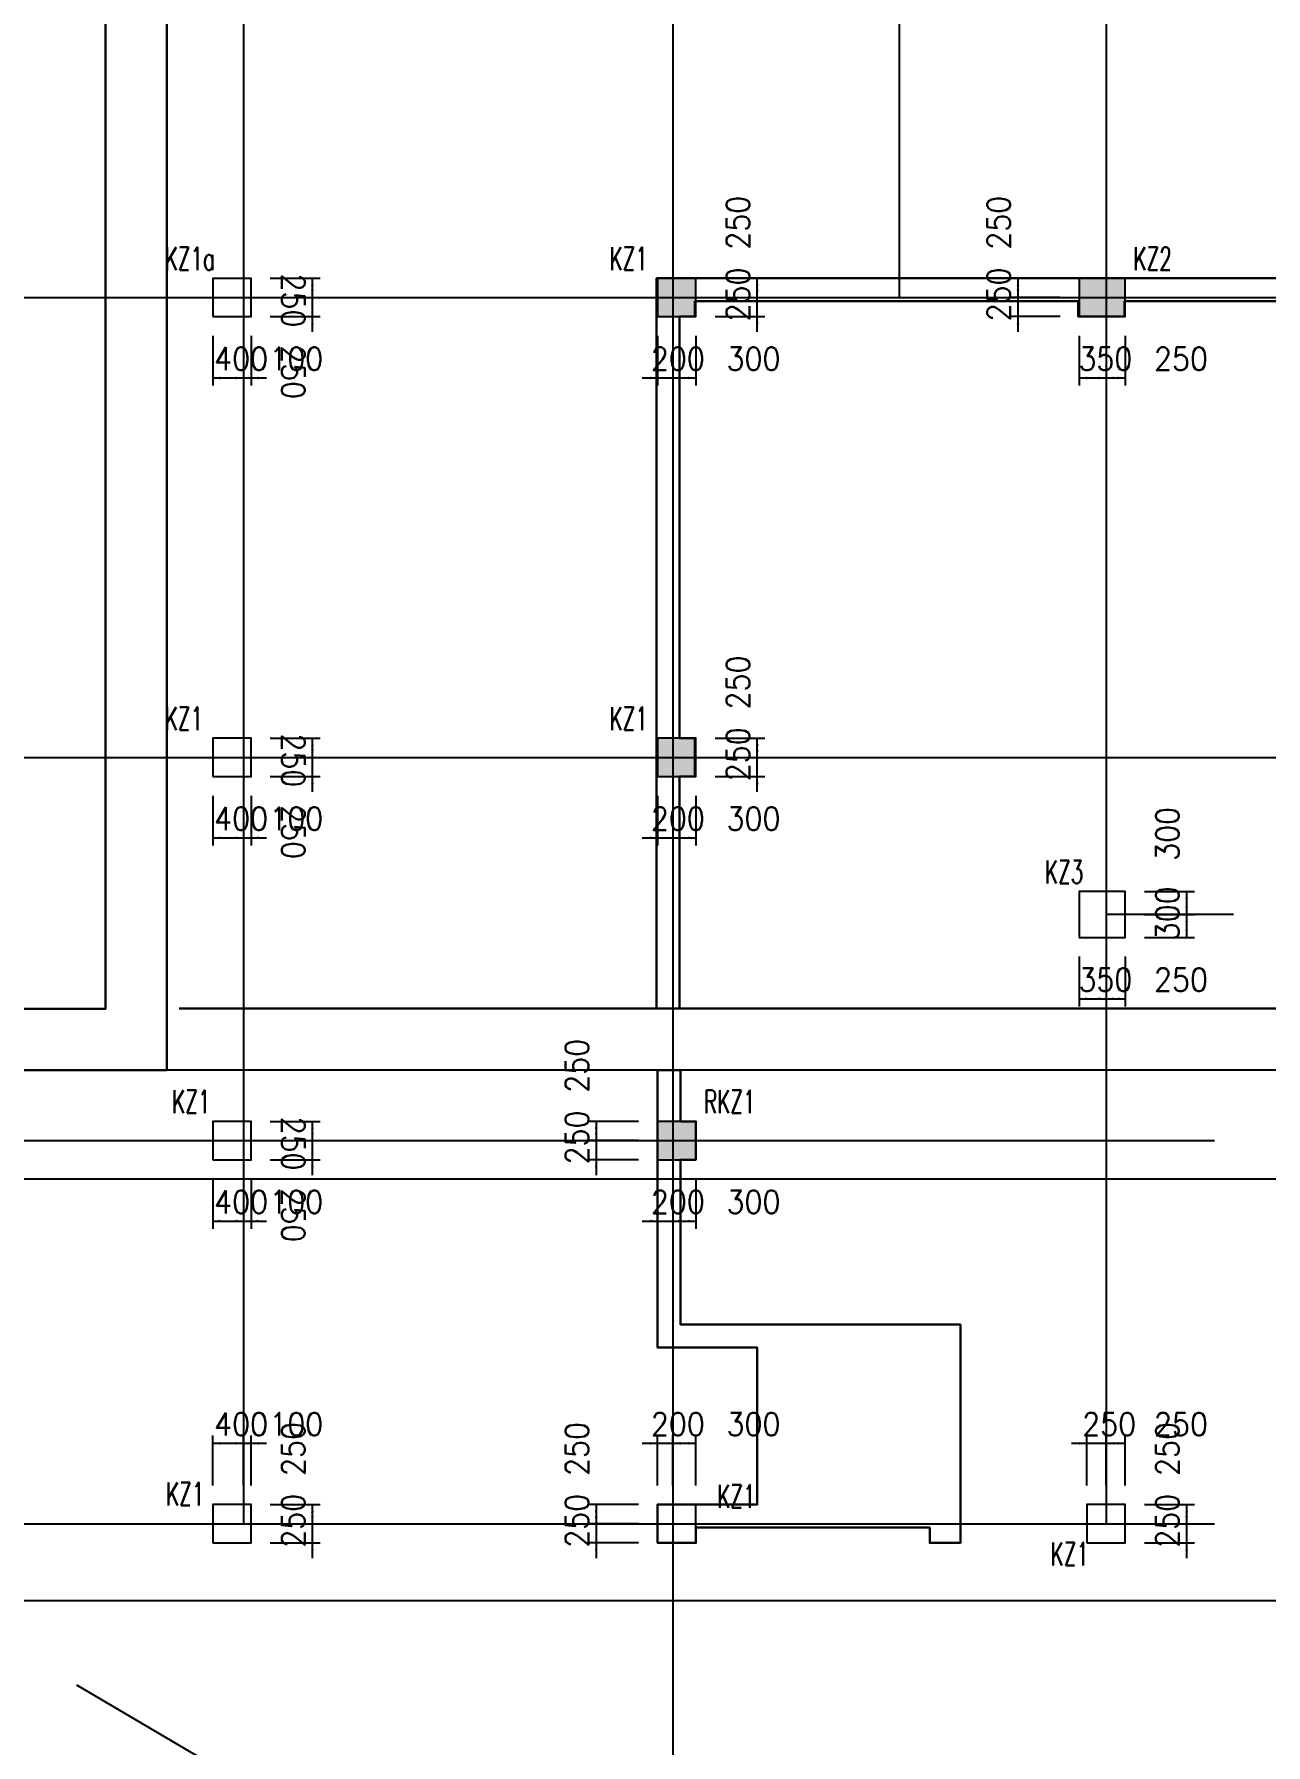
# Model space of a CAD drawing. Extents: x 387171 to 699106, y 11966 to 245688.
# Drawn here: x 590781 to 606839, y 194205 to 216523 of the extents above; entities that cross this region are included whole.
import ezdxf

# ---------------------------------------------------------------- set-up
doc = ezdxf.new("R2010")
doc.units = 0
doc.header["$LTSCALE"] = 100
doc.header["$MEASUREMENT"] = 0
for name, color, linetype in [('COLU', 7, 'Continuous'), ('DIM', 3, 'Continuous'), ('DOTE', 253, 'Continuous'), ('HATCH', 254, 'Continuous'), ('NUM', 7, 'Continuous')]:
    doc.layers.add(name, color=color, linetype=linetype)
doc.styles.get("Standard").update_dxf_attribs({"font": 'standard'})
doc.dimstyles.get("Standard").update_dxf_attribs({"dimtxt": 300, "dimasz": 100, "dimexe": 100, "dimexo": 250, "dimgap": 100, "dimtad": 0, "dimtoh": 1, "dimdec": 0, "dimdsep": 46, "dimcen": 0.09, "dimclrt": 7, "dimadec": 0, "dimazin": 0, "dimtfac": 1, "dimtdec": 4, "dimtofl": 0, "dimtmove": 0, "dimatfit": 3, "dimfxl": 1, "dimtolj": 1, "dimtzin": 0, "dimarcsym": 0})

# ---------------------------------------------------------------- blocks, each defined once
blk = doc.blocks.new('*D3362')
at = {"layer": 'DIM', "color": 0, "linetype": 'ByBlock', "lineweight": -2}
for p, q in [((593108, 201588), (593108, 200938)), ((593508, 201588), (593508, 200938)), ((593108, 201038), (593508, 201038))]:
    blk.add_line(p, q, dxfattribs=at)
for points in [[(593108, 201038), (593208, 201055), (593208, 201021)], [(593508, 201038), (593408, 201021), (593408, 201055)]]:
    blk.add_solid(points, dxfattribs=at)
at = {"layer": 'DIM', "color": 7, "linetype": 'Continuous', "lineweight": -2, "insert": (593478, 201288), "char_height": 300, "width": 576.67, "attachment_point": 5}
blk.add_mtext('400', dxfattribs=at)
blk = doc.blocks.new('*D2973')
at = {"layer": 'DIM', "color": 0, "linetype": 'ByBlock', "lineweight": -2}
for p, q in [((593508, 201588), (593508, 200938)), ((593608, 201588), (593608, 200938)), ((593308, 201038), (593808, 201038))]:
    blk.add_line(p, q, dxfattribs=at)
for points in [[(593508, 201038), (593408, 201021), (593408, 201055)], [(593608, 201038), (593708, 201055), (593708, 201021)]]:
    blk.add_solid(points, dxfattribs=at)
at = {"layer": 'DIM', "color": 7, "linetype": 'Continuous', "lineweight": -2, "insert": (594198, 201288), "char_height": 300, "width": 476.67, "attachment_point": 5}
blk.add_mtext('100', dxfattribs=at)
blk = doc.blocks.new('*D3155')
at = {"layer": 'DIM', "color": 0, "linetype": 'ByBlock', "lineweight": -2}
for p, q in [((594408, 201638), (594408, 202288)), ((593858, 202088), (594508, 202088)), ((593858, 201838), (594508, 201838))]:
    blk.add_line(p, q, dxfattribs=at)
for points in [[(594408, 202088), (594391, 202188), (594425, 202188)], [(594408, 201838), (594425, 201738), (594391, 201738)]]:
    blk.add_solid(points, dxfattribs=at)
at = {"layer": 'DIM', "color": 7, "linetype": 'Continuous', "lineweight": -2, "insert": (594158, 201112), "char_height": 300, "width": 566.67, "attachment_point": 5, "rotation": 270}
blk.add_mtext('250', dxfattribs=at)
blk = doc.blocks.new('*D4096')
at = {"layer": 'DIM', "color": 0, "linetype": 'ByBlock', "lineweight": -2}
for p, q in [((593858, 202338), (594508, 202338)), ((594408, 202088), (594408, 202338)), ((593858, 202088), (594508, 202088))]:
    blk.add_line(p, q, dxfattribs=at)
for points in [[(594408, 202338), (594425, 202238), (594391, 202238)], [(594408, 202088), (594391, 202188), (594425, 202188)]]:
    blk.add_solid(points, dxfattribs=at)
at = {"layer": 'DIM', "color": 7, "linetype": 'Continuous', "lineweight": -2, "insert": (594158, 202048), "char_height": 300, "width": 566.67, "attachment_point": 5, "rotation": 270}
blk.add_mtext('250', dxfattribs=at)
blk = doc.blocks.new('*D382')
at = {"layer": 'DIM', "color": 0, "linetype": 'ByBlock', "lineweight": -2}
for p, q in [((604408, 204488), (604408, 203838)), ((604758, 204488), (604758, 203838)), ((604408, 203938), (604758, 203938))]:
    blk.add_line(p, q, dxfattribs=at)
for points in [[(604408, 203938), (604508, 203955), (604508, 203921)], [(604758, 203938), (604658, 203921), (604658, 203955)]]:
    blk.add_solid(points, dxfattribs=at)
at = {"layer": 'DIM', "color": 7, "linetype": 'Continuous', "lineweight": -2, "insert": (604748, 204188), "char_height": 300, "width": 566.67, "attachment_point": 5}
blk.add_mtext('350', dxfattribs=at)
blk = doc.blocks.new('*D1136')
at = {"layer": 'DIM', "color": 0, "linetype": 'ByBlock', "lineweight": -2}
for p, q in [((604758, 204488), (604758, 203838)), ((605008, 204488), (605008, 203838)), ((604758, 203938), (605008, 203938))]:
    blk.add_line(p, q, dxfattribs=at)
for points in [[(604758, 203938), (604858, 203955), (604858, 203921)], [(605008, 203938), (604908, 203921), (604908, 203955)]]:
    blk.add_solid(points, dxfattribs=at)
at = {"layer": 'DIM', "color": 7, "linetype": 'Continuous', "lineweight": -2, "insert": (605734, 204188), "char_height": 300, "width": 566.67, "attachment_point": 5}
blk.add_mtext('250', dxfattribs=at)
blk = doc.blocks.new('*D1325')
at = {"layer": 'DIM', "color": 0, "linetype": 'ByBlock', "lineweight": -2}
for p, q in [((605258, 205038), (605908, 205038)), ((605808, 204738), (605808, 205038)), ((605258, 204738), (605908, 204738))]:
    blk.add_line(p, q, dxfattribs=at)
for points in [[(605808, 205038), (605825, 204938), (605791, 204938)], [(605808, 204738), (605791, 204838), (605825, 204838)]]:
    blk.add_solid(points, dxfattribs=at)
at = {"layer": 'DIM', "color": 7, "linetype": 'Continuous', "lineweight": -2, "insert": (605558, 205053), "char_height": 300, "width": 566.67, "attachment_point": 5, "rotation": 90}
blk.add_mtext('300', dxfattribs=at)
blk = doc.blocks.new('*D1074')
at = {"layer": 'DIM', "color": 0, "linetype": 'ByBlock', "lineweight": -2}
for p, q in [((605258, 205338), (605908, 205338)), ((605808, 205038), (605808, 205338)), ((605258, 205038), (605908, 205038))]:
    blk.add_line(p, q, dxfattribs=at)
for points in [[(605808, 205338), (605825, 205238), (605791, 205238)], [(605808, 205038), (605791, 205138), (605825, 205138)]]:
    blk.add_solid(points, dxfattribs=at)
at = {"layer": 'DIM', "color": 7, "linetype": 'Continuous', "lineweight": -2, "insert": (605558, 206089), "char_height": 300, "width": 566.67, "attachment_point": 5, "rotation": 90}
blk.add_mtext('300', dxfattribs=at)
blk = doc.blocks.new('*D1858')
at = {"layer": 'DIM', "color": 0, "linetype": 'ByBlock', "lineweight": -2}
for p, q in [((598658, 197338), (598008, 197338)), ((598108, 197338), (598108, 197088)), ((598658, 197088), (598008, 197088))]:
    blk.add_line(p, q, dxfattribs=at)
for points in [[(598108, 197338), (598125, 197238), (598091, 197238)], [(598108, 197088), (598091, 197188), (598125, 197188)]]:
    blk.add_solid(points, dxfattribs=at)
at = {"layer": 'DIM', "color": 7, "linetype": 'Continuous', "lineweight": -2, "insert": (597858, 198064), "char_height": 300, "width": 566.67, "attachment_point": 5, "rotation": 90}
blk.add_mtext('250', dxfattribs=at)
blk = doc.blocks.new('*D1473')
at = {"layer": 'DIM', "color": 0, "linetype": 'ByBlock', "lineweight": -2}
for p, q in [((598658, 197088), (598008, 197088)), ((598108, 197288), (598108, 196638)), ((598658, 196838), (598008, 196838))]:
    blk.add_line(p, q, dxfattribs=at)
for points in [[(598108, 197088), (598091, 197188), (598125, 197188)], [(598108, 196838), (598125, 196738), (598091, 196738)]]:
    blk.add_solid(points, dxfattribs=at)
at = {"layer": 'DIM', "color": 7, "linetype": 'Continuous', "lineweight": -2, "insert": (597858, 197128), "char_height": 300, "width": 566.67, "attachment_point": 5, "rotation": 90}
blk.add_mtext('250', dxfattribs=at)
blk = doc.blocks.new('*D2388')
at = {"layer": 'DIM', "color": 0, "linetype": 'ByBlock', "lineweight": -2}
for p, q in [((598908, 197588), (598908, 198238)), ((599108, 197588), (599108, 198238)), ((598708, 198138), (599308, 198138))]:
    blk.add_line(p, q, dxfattribs=at)
for points in [[(598908, 198138), (598808, 198121), (598808, 198155)], [(599108, 198138), (599208, 198155), (599208, 198121)]]:
    blk.add_solid(points, dxfattribs=at)
at = {"layer": 'DIM', "color": 7, "linetype": 'Continuous', "lineweight": -2, "insert": (599173, 198388), "char_height": 300, "width": 566.67, "attachment_point": 5}
blk.add_mtext('200', dxfattribs=at)
blk = doc.blocks.new('*D2003')
at = {"layer": 'DIM', "color": 0, "linetype": 'ByBlock', "lineweight": -2}
for p, q in [((599108, 197588), (599108, 198238)), ((599408, 197588), (599408, 198238)), ((599108, 198138), (599408, 198138))]:
    blk.add_line(p, q, dxfattribs=at)
for points in [[(599108, 198138), (599208, 198155), (599208, 198121)], [(599408, 198138), (599308, 198121), (599308, 198155)]]:
    blk.add_solid(points, dxfattribs=at)
at = {"layer": 'DIM', "color": 7, "linetype": 'Continuous', "lineweight": -2, "insert": (600159, 198388), "char_height": 300, "width": 566.67, "attachment_point": 5}
blk.add_mtext('300', dxfattribs=at)
blk = doc.blocks.new('*D20')
at = {"layer": 'DIM', "color": 0, "linetype": 'ByBlock', "lineweight": -2}
for p, q in [((604508, 197588), (604508, 198238)), ((604758, 197588), (604758, 198238)), ((604308, 198138), (604958, 198138))]:
    blk.add_line(p, q, dxfattribs=at)
for points in [[(604508, 198138), (604408, 198121), (604408, 198155)], [(604758, 198138), (604858, 198155), (604858, 198121)]]:
    blk.add_solid(points, dxfattribs=at)
at = {"layer": 'DIM', "color": 7, "linetype": 'Continuous', "lineweight": -2, "insert": (604798, 198388), "char_height": 300, "width": 566.67, "attachment_point": 5}
blk.add_mtext('250', dxfattribs=at)
blk = doc.blocks.new('*D942')
at = {"layer": 'DIM', "color": 0, "linetype": 'ByBlock', "lineweight": -2}
for p, q in [((604758, 197588), (604758, 198238)), ((605008, 197588), (605008, 198238)), ((604758, 198138), (605008, 198138))]:
    blk.add_line(p, q, dxfattribs=at)
for points in [[(604758, 198138), (604858, 198155), (604858, 198121)], [(605008, 198138), (604908, 198121), (604908, 198155)]]:
    blk.add_solid(points, dxfattribs=at)
at = {"layer": 'DIM', "color": 7, "linetype": 'Continuous', "lineweight": -2, "insert": (605734, 198388), "char_height": 300, "width": 566.67, "attachment_point": 5}
blk.add_mtext('250', dxfattribs=at)
blk = doc.blocks.new('*D554')
at = {"layer": 'DIM', "color": 0, "linetype": 'ByBlock', "lineweight": -2}
for p, q in [((605258, 197088), (605908, 197088)), ((605808, 196638), (605808, 197288)), ((605258, 196838), (605908, 196838))]:
    blk.add_line(p, q, dxfattribs=at)
for points in [[(605808, 197088), (605791, 197188), (605825, 197188)], [(605808, 196838), (605825, 196738), (605791, 196738)]]:
    blk.add_solid(points, dxfattribs=at)
at = {"layer": 'DIM', "color": 7, "linetype": 'Continuous', "lineweight": -2, "insert": (605558, 197128), "char_height": 300, "width": 566.67, "attachment_point": 5, "rotation": 90}
blk.add_mtext('250', dxfattribs=at)
blk = doc.blocks.new('*D1324')
at = {"layer": 'DIM', "color": 0, "linetype": 'ByBlock', "lineweight": -2}
for p, q in [((605258, 197338), (605908, 197338)), ((605808, 197088), (605808, 197338)), ((605258, 197088), (605908, 197088))]:
    blk.add_line(p, q, dxfattribs=at)
for points in [[(605808, 197338), (605825, 197238), (605791, 197238)], [(605808, 197088), (605791, 197188), (605825, 197188)]]:
    blk.add_solid(points, dxfattribs=at)
at = {"layer": 'DIM', "color": 7, "linetype": 'Continuous', "lineweight": -2, "insert": (605558, 198064), "char_height": 300, "width": 566.67, "attachment_point": 5, "rotation": 90}
blk.add_mtext('250', dxfattribs=at)
blk = doc.blocks.new('*D1073')
at = {"layer": 'DIM', "color": 0, "linetype": 'ByBlock', "lineweight": -2}
for p, q in [((593108, 197588), (593108, 198238)), ((593508, 197588), (593508, 198238)), ((593108, 198138), (593508, 198138))]:
    blk.add_line(p, q, dxfattribs=at)
for points in [[(593108, 198138), (593208, 198155), (593208, 198121)], [(593508, 198138), (593408, 198121), (593408, 198155)]]:
    blk.add_solid(points, dxfattribs=at)
at = {"layer": 'DIM', "color": 7, "linetype": 'Continuous', "lineweight": -2, "insert": (593478, 198388), "char_height": 300, "width": 576.67, "attachment_point": 5}
blk.add_mtext('400', dxfattribs=at)
blk = doc.blocks.new('*D1857')
at = {"layer": 'DIM', "color": 0, "linetype": 'ByBlock', "lineweight": -2}
for p, q in [((593508, 197588), (593508, 198238)), ((593608, 197588), (593608, 198238)), ((593308, 198138), (593808, 198138))]:
    blk.add_line(p, q, dxfattribs=at)
for points in [[(593508, 198138), (593408, 198121), (593408, 198155)], [(593608, 198138), (593708, 198155), (593708, 198121)]]:
    blk.add_solid(points, dxfattribs=at)
at = {"layer": 'DIM', "color": 7, "linetype": 'Continuous', "lineweight": -2, "insert": (594198, 198388), "char_height": 300, "width": 476.67, "attachment_point": 5}
blk.add_mtext('100', dxfattribs=at)
blk = doc.blocks.new('*D1616')
at = {"layer": 'DIM', "color": 0, "linetype": 'ByBlock', "lineweight": -2}
for p, q in [((593858, 197088), (594508, 197088)), ((594408, 196638), (594408, 197288)), ((593858, 196838), (594508, 196838))]:
    blk.add_line(p, q, dxfattribs=at)
for points in [[(594408, 197088), (594391, 197188), (594425, 197188)], [(594408, 196838), (594425, 196738), (594391, 196738)]]:
    blk.add_solid(points, dxfattribs=at)
at = {"layer": 'DIM', "color": 7, "linetype": 'Continuous', "lineweight": -2, "insert": (594158, 197128), "char_height": 300, "width": 566.67, "attachment_point": 5, "rotation": 90}
blk.add_mtext('250', dxfattribs=at)
blk = doc.blocks.new('*D1780')
at = {"layer": 'DIM', "color": 0, "linetype": 'ByBlock', "lineweight": -2}
for p, q in [((593858, 197338), (594508, 197338)), ((594408, 197088), (594408, 197338)), ((593858, 197088), (594508, 197088))]:
    blk.add_line(p, q, dxfattribs=at)
for points in [[(594408, 197338), (594425, 197238), (594391, 197238)], [(594408, 197088), (594391, 197188), (594425, 197188)]]:
    blk.add_solid(points, dxfattribs=at)
at = {"layer": 'DIM', "color": 7, "linetype": 'Continuous', "lineweight": -2, "insert": (594158, 198064), "char_height": 300, "width": 566.67, "attachment_point": 5, "rotation": 90}
blk.add_mtext('250', dxfattribs=at)
blk = doc.blocks.new('*D3644')
at = {"layer": 'DIM', "color": 0, "linetype": 'ByBlock', "lineweight": -2}
for p, q in [((598658, 202338), (598008, 202338)), ((598108, 202338), (598108, 202088)), ((598658, 202088), (598008, 202088))]:
    blk.add_line(p, q, dxfattribs=at)
for points in [[(598108, 202338), (598125, 202238), (598091, 202238)], [(598108, 202088), (598091, 202188), (598125, 202188)]]:
    blk.add_solid(points, dxfattribs=at)
at = {"layer": 'DIM', "color": 7, "linetype": 'Continuous', "lineweight": -2, "insert": (597858, 203064), "char_height": 300, "width": 566.67, "attachment_point": 5, "rotation": 90}
blk.add_mtext('250', dxfattribs=at)
blk = doc.blocks.new('*D3832')
at = {"layer": 'DIM', "color": 0, "linetype": 'ByBlock', "lineweight": -2}
for p, q in [((598108, 202288), (598108, 201638)), ((598658, 202088), (598008, 202088)), ((598658, 201838), (598008, 201838))]:
    blk.add_line(p, q, dxfattribs=at)
for points in [[(598108, 202088), (598091, 202188), (598125, 202188)], [(598108, 201838), (598125, 201738), (598091, 201738)]]:
    blk.add_solid(points, dxfattribs=at)
at = {"layer": 'DIM', "color": 7, "linetype": 'Continuous', "lineweight": -2, "insert": (597858, 202128), "char_height": 300, "width": 566.67, "attachment_point": 5, "rotation": 90}
blk.add_mtext('250', dxfattribs=at)
blk = doc.blocks.new('*D3584')
at = {"layer": 'DIM', "color": 0, "linetype": 'ByBlock', "lineweight": -2}
for p, q in [((598908, 201588), (598908, 200938)), ((599108, 201588), (599108, 200938)), ((598708, 201038), (599308, 201038))]:
    blk.add_line(p, q, dxfattribs=at)
for points in [[(598908, 201038), (598808, 201021), (598808, 201055)], [(599108, 201038), (599208, 201055), (599208, 201021)]]:
    blk.add_solid(points, dxfattribs=at)
at = {"layer": 'DIM', "color": 7, "linetype": 'Continuous', "lineweight": -2, "insert": (599173, 201288), "char_height": 300, "width": 566.67, "attachment_point": 5}
blk.add_mtext('200', dxfattribs=at)
blk = doc.blocks.new('*D4344')
at = {"layer": 'DIM', "color": 0, "linetype": 'ByBlock', "lineweight": -2}
for p, q in [((599108, 201588), (599108, 200938)), ((599408, 201588), (599408, 200938)), ((599108, 201038), (599408, 201038))]:
    blk.add_line(p, q, dxfattribs=at)
for points in [[(599108, 201038), (599208, 201055), (599208, 201021)], [(599408, 201038), (599308, 201021), (599308, 201055)]]:
    blk.add_solid(points, dxfattribs=at)
at = {"layer": 'DIM', "color": 7, "linetype": 'Continuous', "lineweight": -2, "insert": (600159, 201288), "char_height": 300, "width": 566.67, "attachment_point": 5}
blk.add_mtext('300', dxfattribs=at)
blk = doc.blocks.new('*D3970')
at = {"layer": 'DIM', "color": 0, "linetype": 'ByBlock', "lineweight": -2}
for p, q in [((598908, 206588), (598908, 205938)), ((599108, 206588), (599108, 205938)), ((598708, 206038), (599308, 206038))]:
    blk.add_line(p, q, dxfattribs=at)
for points in [[(598908, 206038), (598808, 206021), (598808, 206055)], [(599108, 206038), (599208, 206055), (599208, 206021)]]:
    blk.add_solid(points, dxfattribs=at)
at = {"layer": 'DIM', "color": 7, "linetype": 'Continuous', "lineweight": -2, "insert": (599173, 206288), "char_height": 300, "width": 566.67, "attachment_point": 5}
blk.add_mtext('200', dxfattribs=at)
blk = doc.blocks.new('*D222')
at = {"layer": 'DIM', "color": 0, "linetype": 'ByBlock', "lineweight": -2}
for p, q in [((599108, 206588), (599108, 205938)), ((599408, 206588), (599408, 205938)), ((599108, 206038), (599408, 206038))]:
    blk.add_line(p, q, dxfattribs=at)
for points in [[(599108, 206038), (599208, 206055), (599208, 206021)], [(599408, 206038), (599308, 206021), (599308, 206055)]]:
    blk.add_solid(points, dxfattribs=at)
at = {"layer": 'DIM', "color": 7, "linetype": 'Continuous', "lineweight": -2, "insert": (600159, 206288), "char_height": 300, "width": 566.67, "attachment_point": 5}
blk.add_mtext('300', dxfattribs=at)
blk = doc.blocks.new('*D4483')
at = {"layer": 'DIM', "color": 0, "linetype": 'ByBlock', "lineweight": -2}
for p, q in [((600208, 206638), (600208, 207288)), ((599658, 207088), (600308, 207088)), ((599658, 206838), (600308, 206838))]:
    blk.add_line(p, q, dxfattribs=at)
for points in [[(600208, 207088), (600191, 207188), (600225, 207188)], [(600208, 206838), (600225, 206738), (600191, 206738)]]:
    blk.add_solid(points, dxfattribs=at)
at = {"layer": 'DIM', "color": 7, "linetype": 'Continuous', "lineweight": -2, "insert": (599958, 207128), "char_height": 300, "width": 566.67, "attachment_point": 5, "rotation": 90}
blk.add_mtext('250', dxfattribs=at)
blk = doc.blocks.new('*D4652')
at = {"layer": 'DIM', "color": 0, "linetype": 'ByBlock', "lineweight": -2}
for p, q in [((599658, 207338), (600308, 207338)), ((600208, 207088), (600208, 207338)), ((599658, 207088), (600308, 207088))]:
    blk.add_line(p, q, dxfattribs=at)
for points in [[(600208, 207338), (600225, 207238), (600191, 207238)], [(600208, 207088), (600191, 207188), (600225, 207188)]]:
    blk.add_solid(points, dxfattribs=at)
at = {"layer": 'DIM', "color": 7, "linetype": 'Continuous', "lineweight": -2, "insert": (599958, 208064), "char_height": 300, "width": 566.67, "attachment_point": 5, "rotation": 90}
blk.add_mtext('250', dxfattribs=at)
blk = doc.blocks.new('*D926')
at = {"layer": 'DIM', "color": 0, "linetype": 'ByBlock', "lineweight": -2}
for p, q in [((593108, 206588), (593108, 205938)), ((593508, 206588), (593508, 205938)), ((593108, 206038), (593508, 206038))]:
    blk.add_line(p, q, dxfattribs=at)
for points in [[(593108, 206038), (593208, 206055), (593208, 206021)], [(593508, 206038), (593408, 206021), (593408, 206055)]]:
    blk.add_solid(points, dxfattribs=at)
at = {"layer": 'DIM', "color": 7, "linetype": 'Continuous', "lineweight": -2, "insert": (593478, 206288), "char_height": 300, "width": 576.67, "attachment_point": 5}
blk.add_mtext('400', dxfattribs=at)
blk = doc.blocks.new('*D532')
at = {"layer": 'DIM', "color": 0, "linetype": 'ByBlock', "lineweight": -2}
for p, q in [((593508, 206588), (593508, 205938)), ((593608, 206588), (593608, 205938)), ((593308, 206038), (593808, 206038))]:
    blk.add_line(p, q, dxfattribs=at)
for points in [[(593508, 206038), (593408, 206021), (593408, 206055)], [(593608, 206038), (593708, 206055), (593708, 206021)]]:
    blk.add_solid(points, dxfattribs=at)
at = {"layer": 'DIM', "color": 7, "linetype": 'Continuous', "lineweight": -2, "insert": (594198, 206288), "char_height": 300, "width": 476.67, "attachment_point": 5}
blk.add_mtext('100', dxfattribs=at)
blk = doc.blocks.new('*D1507')
at = {"layer": 'DIM', "color": 0, "linetype": 'ByBlock', "lineweight": -2}
for p, q in [((594408, 206638), (594408, 207288)), ((593858, 207088), (594508, 207088)), ((593858, 206838), (594508, 206838))]:
    blk.add_line(p, q, dxfattribs=at)
for points in [[(594408, 207088), (594391, 207188), (594425, 207188)], [(594408, 206838), (594425, 206738), (594391, 206738)]]:
    blk.add_solid(points, dxfattribs=at)
at = {"layer": 'DIM', "color": 7, "linetype": 'Continuous', "lineweight": -2, "insert": (594158, 206112), "char_height": 300, "width": 566.67, "attachment_point": 5, "rotation": 270}
blk.add_mtext('250', dxfattribs=at)
blk = doc.blocks.new('*D1098')
at = {"layer": 'DIM', "color": 0, "linetype": 'ByBlock', "lineweight": -2}
for p, q in [((593858, 207338), (594508, 207338)), ((594408, 207088), (594408, 207338)), ((593858, 207088), (594508, 207088))]:
    blk.add_line(p, q, dxfattribs=at)
for points in [[(594408, 207338), (594425, 207238), (594391, 207238)], [(594408, 207088), (594391, 207188), (594425, 207188)]]:
    blk.add_solid(points, dxfattribs=at)
at = {"layer": 'DIM', "color": 7, "linetype": 'Continuous', "lineweight": -2, "insert": (594158, 207048), "char_height": 300, "width": 566.67, "attachment_point": 5, "rotation": 270}
blk.add_mtext('250', dxfattribs=at)
blk = doc.blocks.new('*D2561')
at = {"layer": 'DIM', "color": 0, "linetype": 'ByBlock', "lineweight": -2}
for p, q in [((604158, 213338), (603508, 213338)), ((603608, 213338), (603608, 213088)), ((604158, 213088), (603508, 213088))]:
    blk.add_line(p, q, dxfattribs=at)
for points in [[(603608, 213338), (603625, 213238), (603591, 213238)], [(603608, 213088), (603591, 213188), (603625, 213188)]]:
    blk.add_solid(points, dxfattribs=at)
at = {"layer": 'DIM', "color": 7, "linetype": 'Continuous', "lineweight": -2, "insert": (603358, 214064), "char_height": 300, "width": 566.67, "attachment_point": 5, "rotation": 90}
blk.add_mtext('250', dxfattribs=at)
blk = doc.blocks.new('*D3493')
at = {"layer": 'DIM', "color": 0, "linetype": 'ByBlock', "lineweight": -2}
for p, q in [((603608, 213288), (603608, 212638)), ((604158, 213088), (603508, 213088)), ((604158, 212838), (603508, 212838))]:
    blk.add_line(p, q, dxfattribs=at)
for points in [[(603608, 213088), (603591, 213188), (603625, 213188)], [(603608, 212838), (603625, 212738), (603591, 212738)]]:
    blk.add_solid(points, dxfattribs=at)
at = {"layer": 'DIM', "color": 7, "linetype": 'Continuous', "lineweight": -2, "insert": (603358, 213128), "char_height": 300, "width": 566.67, "attachment_point": 5, "rotation": 90}
blk.add_mtext('250', dxfattribs=at)
blk = doc.blocks.new('*D3094')
at = {"layer": 'DIM', "color": 0, "linetype": 'ByBlock', "lineweight": -2}
for p, q in [((604408, 212588), (604408, 211938)), ((604758, 212588), (604758, 211938)), ((604408, 212038), (604758, 212038))]:
    blk.add_line(p, q, dxfattribs=at)
for points in [[(604408, 212038), (604508, 212055), (604508, 212021)], [(604758, 212038), (604658, 212021), (604658, 212055)]]:
    blk.add_solid(points, dxfattribs=at)
at = {"layer": 'DIM', "color": 7, "linetype": 'Continuous', "lineweight": -2, "insert": (604748, 212288), "char_height": 300, "width": 566.67, "attachment_point": 5}
blk.add_mtext('350', dxfattribs=at)
blk = doc.blocks.new('*D4028')
at = {"layer": 'DIM', "color": 0, "linetype": 'ByBlock', "lineweight": -2}
for p, q in [((604758, 212588), (604758, 211938)), ((605008, 212588), (605008, 211938)), ((604758, 212038), (605008, 212038))]:
    blk.add_line(p, q, dxfattribs=at)
for points in [[(604758, 212038), (604858, 212055), (604858, 212021)], [(605008, 212038), (604908, 212021), (604908, 212055)]]:
    blk.add_solid(points, dxfattribs=at)
at = {"layer": 'DIM', "color": 7, "linetype": 'Continuous', "lineweight": -2, "insert": (605734, 212288), "char_height": 300, "width": 566.67, "attachment_point": 5}
blk.add_mtext('250', dxfattribs=at)
blk = doc.blocks.new('*D3626')
at = {"layer": 'DIM', "color": 0, "linetype": 'ByBlock', "lineweight": -2}
for p, q in [((598908, 212588), (598908, 211938)), ((599108, 212588), (599108, 211938)), ((598708, 212038), (599308, 212038))]:
    blk.add_line(p, q, dxfattribs=at)
for points in [[(598908, 212038), (598808, 212021), (598808, 212055)], [(599108, 212038), (599208, 212055), (599208, 212021)]]:
    blk.add_solid(points, dxfattribs=at)
at = {"layer": 'DIM', "color": 7, "linetype": 'Continuous', "lineweight": -2, "insert": (599173, 212288), "char_height": 300, "width": 566.67, "attachment_point": 5}
blk.add_mtext('200', dxfattribs=at)
blk = doc.blocks.new('*D3815')
at = {"layer": 'DIM', "color": 0, "linetype": 'ByBlock', "lineweight": -2}
for p, q in [((599108, 212588), (599108, 211938)), ((599408, 212588), (599408, 211938)), ((599108, 212038), (599408, 212038))]:
    blk.add_line(p, q, dxfattribs=at)
for points in [[(599108, 212038), (599208, 212055), (599208, 212021)], [(599408, 212038), (599308, 212021), (599308, 212055)]]:
    blk.add_solid(points, dxfattribs=at)
at = {"layer": 'DIM', "color": 7, "linetype": 'Continuous', "lineweight": -2, "insert": (600159, 212288), "char_height": 300, "width": 566.67, "attachment_point": 5}
blk.add_mtext('300', dxfattribs=at)
blk = doc.blocks.new('*D67')
at = {"layer": 'DIM', "color": 0, "linetype": 'ByBlock', "lineweight": -2}
for p, q in [((600208, 212638), (600208, 213288)), ((599658, 213088), (600308, 213088)), ((599658, 212838), (600308, 212838))]:
    blk.add_line(p, q, dxfattribs=at)
for points in [[(600208, 213088), (600191, 213188), (600225, 213188)], [(600208, 212838), (600225, 212738), (600191, 212738)]]:
    blk.add_solid(points, dxfattribs=at)
at = {"layer": 'DIM', "color": 7, "linetype": 'Continuous', "lineweight": -2, "insert": (599958, 213128), "char_height": 300, "width": 566.67, "attachment_point": 5, "rotation": 90}
blk.add_mtext('250', dxfattribs=at)
blk = doc.blocks.new('*D4327')
at = {"layer": 'DIM', "color": 0, "linetype": 'ByBlock', "lineweight": -2}
for p, q in [((599658, 213338), (600308, 213338)), ((600208, 213088), (600208, 213338)), ((599658, 213088), (600308, 213088))]:
    blk.add_line(p, q, dxfattribs=at)
for points in [[(600208, 213338), (600225, 213238), (600191, 213238)], [(600208, 213088), (600191, 213188), (600225, 213188)]]:
    blk.add_solid(points, dxfattribs=at)
at = {"layer": 'DIM', "color": 7, "linetype": 'Continuous', "lineweight": -2, "insert": (599958, 214064), "char_height": 300, "width": 566.67, "attachment_point": 5, "rotation": 90}
blk.add_mtext('250', dxfattribs=at)
blk = doc.blocks.new('*D2141')
at = {"layer": 'DIM', "color": 0, "linetype": 'ByBlock', "lineweight": -2}
for p, q in [((593108, 212588), (593108, 211938)), ((593508, 212588), (593508, 211938)), ((593108, 212038), (593508, 212038))]:
    blk.add_line(p, q, dxfattribs=at)
for points in [[(593108, 212038), (593208, 212055), (593208, 212021)], [(593508, 212038), (593408, 212021), (593408, 212055)]]:
    blk.add_solid(points, dxfattribs=at)
at = {"layer": 'DIM', "color": 7, "linetype": 'Continuous', "lineweight": -2, "insert": (593478, 212288), "char_height": 300, "width": 576.67, "attachment_point": 5}
blk.add_mtext('400', dxfattribs=at)
blk = doc.blocks.new('*D1739')
at = {"layer": 'DIM', "color": 0, "linetype": 'ByBlock', "lineweight": -2}
for p, q in [((593508, 212588), (593508, 211938)), ((593608, 212588), (593608, 211938)), ((593308, 212038), (593808, 212038))]:
    blk.add_line(p, q, dxfattribs=at)
for points in [[(593508, 212038), (593408, 212021), (593408, 212055)], [(593608, 212038), (593708, 212055), (593708, 212021)]]:
    blk.add_solid(points, dxfattribs=at)
at = {"layer": 'DIM', "color": 7, "linetype": 'Continuous', "lineweight": -2, "insert": (594198, 212288), "char_height": 300, "width": 476.67, "attachment_point": 5}
blk.add_mtext('100', dxfattribs=at)
blk = doc.blocks.new('*D2517')
at = {"layer": 'DIM', "color": 0, "linetype": 'ByBlock', "lineweight": -2}
for p, q in [((594408, 212638), (594408, 213288)), ((593858, 213088), (594508, 213088)), ((593858, 212838), (594508, 212838))]:
    blk.add_line(p, q, dxfattribs=at)
for points in [[(594408, 213088), (594391, 213188), (594425, 213188)], [(594408, 212838), (594425, 212738), (594391, 212738)]]:
    blk.add_solid(points, dxfattribs=at)
at = {"layer": 'DIM', "color": 7, "linetype": 'Continuous', "lineweight": -2, "insert": (594158, 212112), "char_height": 300, "width": 566.67, "attachment_point": 5, "rotation": 270}
blk.add_mtext('250', dxfattribs=at)
blk = doc.blocks.new('*D2283')
at = {"layer": 'DIM', "color": 0, "linetype": 'ByBlock', "lineweight": -2}
for p, q in [((593858, 213338), (594508, 213338)), ((594408, 213088), (594408, 213338)), ((593858, 213088), (594508, 213088))]:
    blk.add_line(p, q, dxfattribs=at)
for points in [[(594408, 213338), (594425, 213238), (594391, 213238)], [(594408, 213088), (594391, 213188), (594425, 213188)]]:
    blk.add_solid(points, dxfattribs=at)
at = {"layer": 'DIM', "color": 7, "linetype": 'Continuous', "lineweight": -2, "insert": (594158, 213048), "char_height": 300, "width": 566.67, "attachment_point": 5, "rotation": 270}
blk.add_mtext('250', dxfattribs=at)
blk = doc.blocks.new('后浇带现场')
at = {"color": 6, "lineweight": 30}
for points in [[(714656, 762040), (714656, 738930), (710056, 738930), (710056, 730049), (775507, 730049), (775507, 772730)], [(715456, 762040), (715456, 738130), (710856, 738130), (710856, 730849), (774707, 730849), (774707, 772730)], [(775670, 730852), (815757, 730852), (815757, 721630), (841315, 721630)], [(775507, 730049), (814957, 730052), (814957, 720830), (841315, 720830)]]:
    blk.add_lwpolyline(points, dxfattribs=at)

msp = doc.modelspace()

# ---------------------------------------------------------------- hatches: boundary and pattern name
at = {"layer": 'HATCH'}
for points in [[(598908.1, 212837.9), (599408.1, 212837.9), (599408.1, 213337.9), (598908.1, 213337.9)], [(604408.1, 212837.9), (605008.1, 212837.9), (605008.1, 213337.9), (604408.1, 213337.9)], [(598908.1, 206837.9), (599408.1, 206837.9), (599408.1, 207337.9), (598908.1, 207337.9)], [(598908.1, 201837.9), (599408.1, 201837.9), (599408.1, 202337.9), (598908.1, 202337.9)]]:
    msp.add_hatch(color=256, dxfattribs=at).paths.add_polyline_path(points, flags=0)

# ---------------------------------------------------------------- linework, layer by layer
at = {"color": 6, "lineweight": 30}
msp.add_lwpolyline([(599195.3, 203811), (599195.3, 206838.9), (599395.3, 206838.9), (599395.3, 207338.9), (599195.3, 207338.9), (599195.3, 212838.9), (599395.3, 212838.9), (599395.3, 213038.9), (604395.3, 213038.9), (604395.3, 212838.9), (604995.3, 212838.9), (604995.3, 213038.9), (610495.3, 213038.9), (610495.3, 212838.9), (614445.3, 212838.9), (614445.3, 213338.9), (614045.3, 213338.9), (614045.3, 213138.9), (610995.3, 213138.9), (610995.3, 213338.9), (598895.3, 213338.9), (598895.3, 203811), (599195.3, 203811)], dxfattribs=at)
at = {"color": 3, "lineweight": 30}
msp.add_lwpolyline([(599208.1, 203007.5), (598908.1, 203007.5), (598908.1, 199387.9), (600208.1, 199387.9), (600208.1, 197337.9), (598908.1, 197337.9), (598908.1, 196837.9), (599408.1, 196837.9), (599408.1, 197037.9), (602458.1, 197037.9), (602458.1, 196837.9), (602858.1, 196837.9), (602858.1, 199687.9), (599208.1, 199687.9), (599208.1, 201837.9), (599408.1, 201837.9), (599408.1, 202337.9), (599208.1, 202337.9), (599208, 203007.5)], dxfattribs=at)
at = {"layer": 'COLU'}
for points in [[(593108.1, 212837.9), (593608.1, 212837.9), (593608.1, 213337.9), (593108.1, 213337.9)], [(598908.1, 212837.9), (599408.1, 212837.9), (599408.1, 213337.9), (598908.1, 213337.9)], [(604408.1, 212837.9), (605008.1, 212837.9), (605008.1, 213337.9), (604408.1, 213337.9)], [(593108.1, 206837.9), (593608.1, 206837.9), (593608.1, 207337.9), (593108.1, 207337.9)], [(598908.1, 206837.9), (599408.1, 206837.9), (599408.1, 207337.9), (598908.1, 207337.9)], [(604408.1, 204737.9), (605008.1, 204737.9), (605008.1, 205337.9), (604408.1, 205337.9)], [(593108.1, 201837.9), (593608.1, 201837.9), (593608.1, 202337.9), (593108.1, 202337.9)], [(598908.1, 201837.9), (599408.1, 201837.9), (599408.1, 202337.9), (598908.1, 202337.9)], [(593108.1, 196837.9), (593608.1, 196837.9), (593608.1, 197337.9), (593108.1, 197337.9)], [(598908.1, 196837.9), (599408.1, 196837.9), (599408.1, 197337.9), (598908.1, 197337.9)], [(604508.1, 196837.9), (605008.1, 196837.9), (605008.1, 197337.9), (604508.1, 197337.9)]]:
    msp.add_lwpolyline(points, close=True, dxfattribs=at)
at = {"layer": 'DOTE'}
for p, q in [((602058.1, 239163.1), (602058.1, 213087.9)), ((593508.1, 238913.1), (593508.1, 197087.9)), ((599108.1, 238913.1), (599108.1, 190087.9)), ((604758.1, 234260.7), (604758.1, 197087.9)), ((488717.2, 213087.9), (664518.6, 213087.9)), ((488958, 207087.9), (664518.6, 207087.9)), ((585258.1, 202087.9), (606169.5, 202087.9)), ((545881.1, 201587.9), (664518.6, 201587.9)), ((585258.1, 197087.9), (606169.5, 197087.9)), ((534043.3, 196087.9), (664518.6, 196087.9)), ((591333.7, 194985.1), (636237, 168582.9))]:
    msp.add_line(p, q, dxfattribs=at)
at = {"layer": 'DOTE', "color": 200}
msp.add_line((606419.5, 205037.9), (604758.1, 205037.9), dxfattribs=at)

# ---------------------------------------------------------------- block references
at = {"color": 3, "lineweight": 30}
msp.add_blockref('后浇带现场', (-182998.7, -527042.1), dxfattribs=at)

# ---------------------------------------------------------------- texts
at = {"layer": 'NUM', "color": 200, "width": 0.7}
for s, p in [('KZ1a', (592481.8, 213444)), ('KZ1', (598281.8, 213444)), ('KZ2', (605114.1, 213444)), ('KZ1', (592481.8, 207444)), ('KZ1', (598281.8, 207444)), ('KZ3', (603959.9, 205444)), ('KZ1', (592578.7, 202444)), ('KZ1', (592500, 197327.1)), ('KZ1', (599686.2, 197296.6)), ('KZ1', (604033.5, 196545.4))]:
    msp.add_text(s, height=300, dxfattribs=at).set_placement(p)
at = {"layer": 'NUM', "color": 150, "width": 0.7}
msp.add_text('RKZ1', height=300, dxfattribs=at).set_placement((599514.1, 202444))

# ---------------------------------------------------------------- dimensions: what is measured, and where the dimension line sits
at = {"layer": 'DIM', "color": 200}
for p1, p2, distance, picture, middle in [((599408.1, 213087.9), (599408.1, 213337.9), -800, '*D4327', (599958.1, 213556)), ((604408.1, 213337.9), (604408.1, 213087.9), -800, '*D2561', (603358.1, 213556)), ((593608.1, 213087.9), (593608.1, 213337.9), -800, '*D2283', (594158.1, 213556)), ((599408.1, 212837.9), (599408.1, 213087.9), -800, '*D67', (599958.1, 212619.9)), ((604408.1, 213087.9), (604408.1, 212837.9), -800, '*D3493', (603358.1, 212619.9)), ((593608.1, 212837.9), (593608.1, 213087.9), -800, '*D2517', (594158.1, 212619.9)), ((593108.1, 212837.9), (593508.1, 212837.9), -800, '*D2141', (592890, 212287.9)), ((593508.1, 212837.9), (593608.1, 212837.9), -800, '*D1739', (593810, 212287.9)), ((598908.1, 212837.9), (599108.1, 212837.9), -800, '*D3626', (598690, 212287.9)), ((599108.1, 212837.9), (599408.1, 212837.9), -800, '*D3815', (599626.1, 212287.9)), ((604408.1, 212837.9), (604758.1, 212837.9), -800, '*D3094', (604190, 212287.9)), ((604758.1, 212837.9), (605008.1, 212837.9), -800, '*D4028', (605226.1, 212287.9)), ((599408.1, 207087.9), (599408.1, 207337.9), -800, '*D4652', (599958.1, 207556)), ((593608.1, 207087.9), (593608.1, 207337.9), -800, '*D1098', (594158.1, 207556)), ((599408.1, 206837.9), (599408.1, 207087.9), -800, '*D4483', (599958.1, 206619.9)), ((593608.1, 206837.9), (593608.1, 207087.9), -800, '*D1507', (594158.1, 206619.9)), ((593108.1, 206837.9), (593508.1, 206837.9), -800, '*D926', (592890, 206287.9)), ((593508.1, 206837.9), (593608.1, 206837.9), -800, '*D532', (593810, 206287.9)), ((598908.1, 206837.9), (599108.1, 206837.9), -800, '*D3970', (598690, 206287.9)), ((599108.1, 206837.9), (599408.1, 206837.9), -800, '*D222', (599626.1, 206287.9)), ((605008.1, 205037.9), (605008.1, 205337.9), -800, '*D1074', (605558.1, 205556)), ((605008.1, 204737.9), (605008.1, 205037.9), -800, '*D1325', (605558.1, 204519.9)), ((604408.1, 204737.9), (604758.1, 204737.9), -800, '*D382', (604190, 204187.9)), ((604758.1, 204737.9), (605008.1, 204737.9), -800, '*D1136', (605226.1, 204187.9)), ((598908.1, 202337.9), (598908.1, 202087.9), -800, '*D3644', (597858.1, 202556)), ((593608.1, 202087.9), (593608.1, 202337.9), -800, '*D4096', (594158.1, 202556)), ((598908.1, 202087.9), (598908.1, 201837.9), -800, '*D3832', (597858.1, 201619.9)), ((593608.1, 201837.9), (593608.1, 202087.9), -800, '*D3155', (594158.1, 201619.9)), ((593108.1, 201837.9), (593508.1, 201837.9), -800, '*D3362', (592890, 201287.9)), ((593508.1, 201837.9), (593608.1, 201837.9), -800, '*D2973', (593810, 201287.9)), ((598908.1, 201837.9), (599108.1, 201837.9), -800, '*D3584', (598690, 201287.9)), ((599108.1, 201837.9), (599408.1, 201837.9), -800, '*D4344', (599626.1, 201287.9)), ((593108.1, 197337.9), (593508.1, 197337.9), 800, '*D1073', (592890, 198387.9)), ((593508.1, 197337.9), (593608.1, 197337.9), 800, '*D1857', (593810, 198387.9)), ((598908.1, 197337.9), (599108.1, 197337.9), 800, '*D2388', (598690, 198387.9)), ((599108.1, 197337.9), (599408.1, 197337.9), 800, '*D2003', (599626.1, 198387.9)), ((604508.1, 197337.9), (604758.1, 197337.9), 800, '*D20', (604290, 198387.9)), ((604758.1, 197337.9), (605008.1, 197337.9), 800, '*D942', (605226.1, 198387.9)), ((593608.1, 197087.9), (593608.1, 197337.9), -800, '*D1780', (594158.1, 197556)), ((598908.1, 197337.9), (598908.1, 197087.9), -800, '*D1858', (597858.1, 197556)), ((605008.1, 197087.9), (605008.1, 197337.9), -800, '*D1324', (605558.1, 197556)), ((593608.1, 196837.9), (593608.1, 197087.9), -800, '*D1616', (594158.1, 196619.9)), ((598908.1, 197087.9), (598908.1, 196837.9), -800, '*D1473', (597858.1, 196619.9)), ((605008.1, 196837.9), (605008.1, 197087.9), -800, '*D554', (605558.1, 196619.9))]:
    dim = msp.add_aligned_dim(p1=p1, p2=p2, distance=distance, dimstyle='Standard', dxfattribs=at)
    dim.commit()
    dim.dimension.update_dxf_attribs({"geometry": picture, "text_midpoint": middle})

doc.saveas('drawing.dxf')
